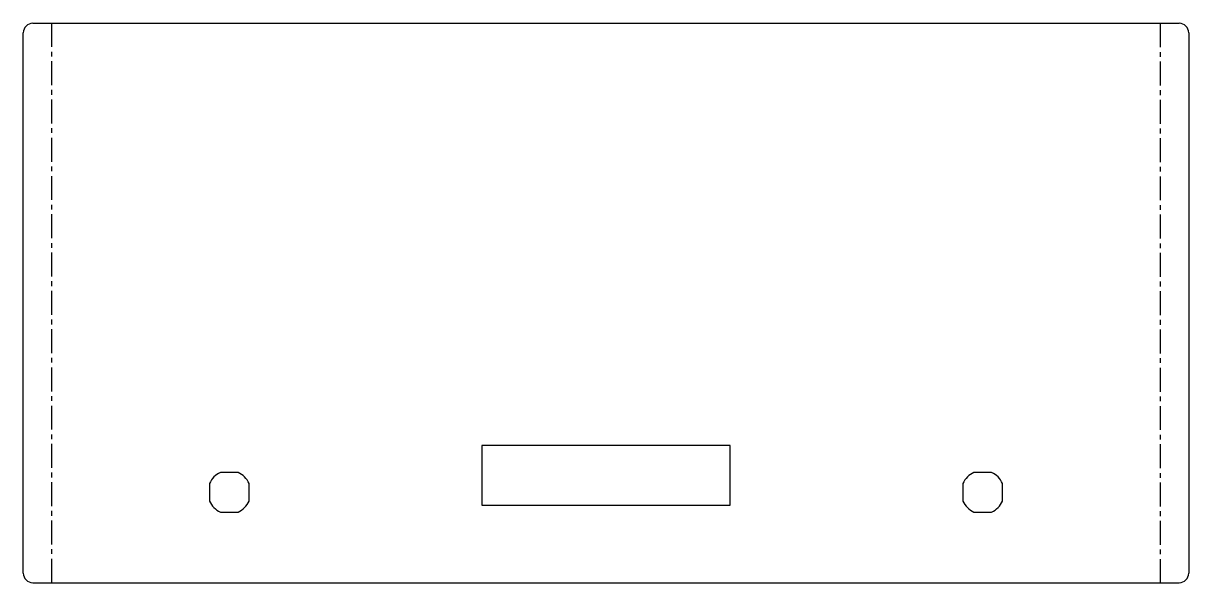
# Model space of a CAD drawing. Header units: millimetres. Extents: x -309 to 309, y -297 to 0.
import ezdxf

# ---------------------------------------------------------------- set-up
doc = ezdxf.new("R2010")
doc.units = ezdxf.units.MM
doc.linetypes.add('CENTERX2', pattern=[20.32, 12.7, -2.54, 2.54, -2.54])

msp = doc.modelspace()

# ---------------------------------------------------------------- linework, layer by layer
at = {"color": 7, "linetype": 'Continuous', "lineweight": 25}
for p, q in [((-304.34, 0), (304.34, 0)), ((-309.34, -292), (-309.34, -5)), ((309.34, -5), (309.34, -292)), ((-66, -224.6), (-66, -255.4)), ((65.5, -224.1), (-65.5, -224.1)), ((66, -255.4), (66, -224.6)), ((-195.31, -238.5), (-204.69, -238.5)), ((204.69, -238.5), (195.31, -238.5)), ((-210.5, -244.31), (-210.5, -253.69)), ((-189.5, -253.69), (-189.5, -244.31)), ((189.5, -244.31), (189.5, -253.69)), ((210.5, -253.69), (210.5, -244.31)), ((-204.69, -259.5), (-195.31, -259.5)), ((-65.5, -255.9), (65.5, -255.9)), ((195.31, -259.5), (204.69, -259.5)), ((-304.34, -297), (304.34, -297))]:
    msp.add_line(p, q, dxfattribs=at)
at = {"color": 7, "linetype": 'CENTERX2'}
for p, q in [((-294.17, -297), (-294.17, 0)), ((294.17, 0), (294.17, -297))]:
    msp.add_line(p, q, dxfattribs=at)
at = {"color": 7, "linetype": 'Continuous', "lineweight": 25}
for centre, radius, start, end in [((-304.34, -5), 5, 90, 180), ((304.34, -5), 5, 0, 90), ((-65.5, -224.6), 0.5, 90, 180), ((65.5, -224.6), 0.5, 360, 90), ((-200, -249), 11.5, 114.07061, 155.92939), ((-200, -249), 11.5, 24.07061, 65.92939), ((200, -249), 11.5, 114.07061, 155.92939), ((200, -249), 11.5, 24.07061, 65.92939), ((-200, -249), 11.5, 204.07061, 245.92939), ((-200, -249), 11.5, 294.07061, 335.92939), ((-65.5, -255.4), 0.5, 180, 270), ((65.5, -255.4), 0.5, 270, 0), ((200, -249), 11.5, 204.07061, 245.92939), ((200, -249), 11.5, 294.07061, 335.92939), ((-304.34, -292), 5, 180, 270), ((304.34, -292), 5, 270, 360)]:
    msp.add_arc(centre, radius, start, end, dxfattribs=at)

doc.saveas('drawing.dxf')
